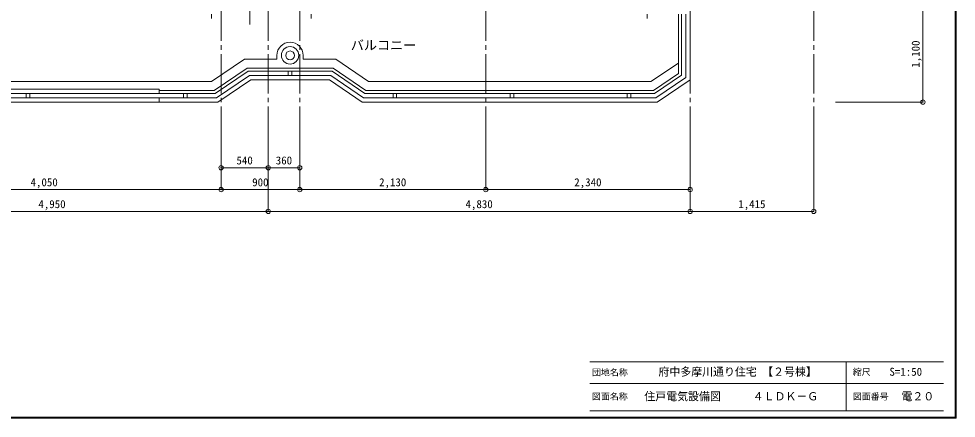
# Model space of a CAD drawing. Units: millimetres at full size, sheet at 1:50. Extents: x -9674 to 9699, y -6794 to 6791.
# Drawn here: x -1034 to 9699, y -6794 to -2224 of the extents above; entities that cross this region are included whole.
import ezdxf
from ezdxf.enums import TextEntityAlignment as Align

# ---------------------------------------------------------------- set-up
doc = ezdxf.new("R2010")
doc.units = ezdxf.units.MM
doc.header["$LTSCALE"] = 50
doc.header["$PDMODE"] = 32
doc.header["$PDSIZE"] = 50
for name, pattern in [('CHAIN1', [8, 5, -1, 1, -1]), ('CHAIN2', [12, 9, -1, 1, -1]), ('DASHED1', [1.8, 1.2, -0.6])]:
    doc.linetypes.add(name, pattern=pattern)
for name, color, linetype, lineweight in [('0-0_図面枠', 7, 'Continuous', 9), ('0-1_タイトル', 7, 'Continuous', 9), ('1-0_芯', 134, 'CHAIN2', 9), ('1-6_ﾊﾞﾙｺﾆｰ・階段', 134, 'Continuous', 9), ('1-7_その他', 134, 'DASHED1', 9), ('1-B_寸法', 134, 'Continuous', 9)]:
    doc.layers.add(name, color=color, linetype=linetype, lineweight=lineweight)
doc.layers.add('1-A_文字', color=134, linetype='Continuous')
doc.styles.add('ＭＳ ゴシック', font='')
doc.styles.get('ＭＳ ゴシック').set_extended_font_data('MS Gothic')

msp = doc.modelspace()

# ---------------------------------------------------------------- linework, layer by layer
at = {"layer": '0-0_図面枠'}
for p, q in [((9688.35, -6783.35), (9688.35, 6780.85)), ((9690.11, -6785.11), (9690.11, 6782.61)), ((9691.87, -6786.88), (9691.87, 6784.38)), ((9693.64, 6786.14), (9693.64, -6788.64)), ((9695.4, -6790.4), (9695.4, 6787.9)), ((9697.16, -6792.16), (9697.16, 6789.66)), ((-9673.92, -6793.93), (9698.92, -6793.93)), ((-9672.16, -6792.16), (9697.16, -6792.16)), ((-9670.4, -6790.4), (9695.4, -6790.4)), ((9693.64, -6788.64), (-9668.64, -6788.64)), ((-9666.87, -6786.88), (9691.87, -6786.88)), ((-9665.11, -6785.11), (9690.11, -6785.11)), ((-9663.35, -6783.35), (9688.35, -6783.35))]:
    msp.add_line(p, q, dxfattribs=at)
msp.add_lwpolyline([(9698.92, -6793.93), (9698.92, 6791.43), (-9673.92, 6791.43)], dxfattribs=at)
at = {"layer": '0-1_タイトル'}
for p, q in [((5503.35, -6148.35), (9553.35, -6148.35)), ((8439.55, -6148.35), (8439.55, -6710.85)), ((5503.35, -6398.35), (9553.35, -6398.35)), ((5503.35, -6710.85), (9553.35, -6710.85))]:
    msp.add_line(p, q, dxfattribs=at)
at = {"layer": '1-0_芯'}
for p, q in [((1822.31, 5172.07), (1822.31, -3677.93)), ((6652.31, 5172.07), (6652.31, -3677.93)), ((1282.31, -3677.93), (1282.31, 1122.07)), ((2182.31, -3677.93), (2182.31, 1122.07)), ((4312.31, -3677.93), (4312.31, 1122.07)), ((8067.31, -3677.93), (8067.31, 1122.07))]:
    msp.add_line(p, q, dxfattribs=at)
at = {"layer": '1-6_ﾊﾞﾙｺﾆｰ・階段'}
for p, q in [((6517.31, -2172.93), (6517.31, -2851.37)), ((6552.31, -2172.93), (6552.31, -2869.93)), ((6602.31, -2172.93), (6602.31, -2896.43)), ((1922.31, -2642.93), (1922.31, -2687.93)), ((2222.31, -2642.93), (2222.31, -2687.93)), ((1215.6, -3077.93), (1591.6, -2822.93)), ((1230.96, -3127.93), (1606.96, -2872.93)), ((1591.6, -2822.93), (2553.02, -2822.93)), ((1606.96, -2872.93), (2537.67, -2872.93)), ((2052.31, -2872.93), (2052.31, -2822.93)), ((2092.31, -2872.93), (2092.31, -2822.93)), ((6245.6, -3077.93), (6552.31, -2869.93)), ((6260.96, -3127.93), (6602.31, -2896.43)), ((1246.31, -3177.93), (1622.31, -2922.93)), ((1622.31, -2922.93), (2522.31, -2922.93)), ((2522.31, -2922.93), (2898.31, -3177.93)), ((-3021.91, -3077.93), (1215.6, -3077.93)), ((-2427.69, -3027.93), (572.31, -3027.93)), ((-947.69, -3127.93), (-947.69, -3077.93)), ((-907.69, -3127.93), (-907.69, -3077.93)), ((572.31, -3027.93), (572.31, -3077.93)), ((852.31, -3127.93), (852.31, -3077.93)), ((892.31, -3127.93), (892.31, -3077.93)), ((3252.31, -3077.93), (3252.31, -3127.93)), ((3292.31, -3077.93), (3292.31, -3127.93)), ((4592.31, -3077.93), (4592.31, -3127.93)), ((4632.31, -3077.93), (4632.31, -3127.93)), ((5932.31, -3077.93), (5932.31, -3127.93)), ((5972.31, -3077.93), (5972.31, -3127.93)), ((-3037.3, -3127.93), (1230.96, -3127.93)), ((572.31, -3127.93), (572.31, -3177.93))]:
    msp.add_line(p, q, dxfattribs=at)
for points in [[(2898.31, -3177.93), (6276.31, -3177.93), (6652.31, -2922.93), (6652.31, -2172.93)], [(-3292.69, -2730.55), (-2980.36, -2942.93), (1174.14, -2942.93), (1550.14, -2687.93), (1922.31, -2687.93)], [(572.31, -3042.93), (1204.85, -3042.93), (1580.85, -2787.93), (2563.77, -2787.93)], [(2222.31, -2687.93), (2594.48, -2687.93), (2970.48, -2942.93), (6204.14, -2942.93), (6517.31, -2730.54)], [(2563.77, -2787.93), (2939.77, -3042.93), (6234.85, -3042.93), (6517.31, -2851.37)], [(2537.67, -2872.93), (2913.67, -3127.93), (6260.96, -3127.93)], [(2553.02, -2822.93), (2929.02, -3077.93), (6245.6, -3077.93)], [(-3427.69, -2922.93), (-3052.69, -3177.93), (1246.31, -3177.93)]]:
    msp.add_lwpolyline(points, dxfattribs=at)
for radius in [100, 50]:
    msp.add_circle((2072.31, -2642.93), radius, dxfattribs=at)
msp.add_arc((2072.31, -2642.93), 150, 0, 180, dxfattribs=at)
at = {"layer": '1-7_その他', "linetype": 'CHAIN1'}
for p, q in [((1612.31, -2287.93), (1612.31, -1622.93)), ((1172.31, -1872.93), (1172.31, -2272.93)), ((2312.31, -1872.93), (2312.31, -2272.93)), ((6162.31, -1872.93), (6162.31, -2272.93))]:
    msp.add_line(p, q, dxfattribs=at)
at = {"layer": '1-B_寸法'}
for p, q in [((9317.31, -2077.93), (9317.31, -3177.93)), ((8317.31, -3177.93), (9317.31, -3177.93)), ((1282.31, -3677.93), (1282.31, -4177.93)), ((1822.31, -3677.93), (1822.31, -4427.93)), ((2182.31, -3677.93), (2182.31, -4177.93)), ((4312.31, -3677.93), (4312.31, -4177.93)), ((6652.31, -3677.93), (6652.31, -4427.93)), ((8067.31, -3677.93), (8067.31, -4427.93)), ((1282.31, -3927.93), (1822.31, -3927.93)), ((1822.31, -3927.93), (2182.31, -3927.93)), ((-2767.69, -4177.93), (1282.31, -4177.93)), ((1282.31, -4177.93), (2182.31, -4177.93)), ((2182.31, -4177.93), (4312.31, -4177.93)), ((4312.31, -4177.93), (6652.31, -4177.93)), ((-3127.69, -4427.93), (1822.31, -4427.93)), ((1822.31, -4427.93), (6652.31, -4427.93)), ((6652.31, -4427.93), (8067.31, -4427.93))]:
    msp.add_line(p, q, dxfattribs=at)
for p in [(9317.31, -3177.93), (1282.31, -3927.93), (1822.31, -3927.93), (2182.31, -3927.93), (1282.31, -4177.93), (2182.31, -4177.93), (4312.31, -4177.93), (6652.31, -4177.93), (1822.31, -4427.93), (6652.31, -4427.93), (8067.31, -4427.93)]:
    msp.add_point(p, dxfattribs=at)

# ---------------------------------------------------------------- texts
at = {"layer": '0-1_タイトル', "style": 'ＭＳ ゴシック'}
for s, height, p in [('団地名称', 73.31, (5528.35, -6328.57)), ('府中多摩川通り住宅 【２号棟】', 91.64, (6290.2, -6335.85)), ('縮尺', 73.31, (8514.55, -6323.35)), ('S=1:50', 91.64, (8933.95, -6335.85)), ('図面名称', 73.31, (5528.35, -6604.6)), ('住戸電気設備図', 91.64, (6128.35, -6617.1)), ('４ＬＤＫ－Ｇ', 91.64, (7368.36, -6617.1)), ('図面番号', 73.31, (8514.55, -6604.6)), ('電２０', 91.64, (9071.45, -6617.1))]:
    msp.add_text(s, height=height, dxfattribs=at).set_placement(p, align=Align.BOTTOM_LEFT)
at = {"layer": '1-A_文字', "style": 'ＭＳ ゴシック'}
msp.add_text('バルコニー', height=110, dxfattribs=at).set_placement((2766.63, -2614.42), align=Align.BOTTOM_LEFT)
at = {"layer": '1-B_寸法', "style": 'ＭＳ ゴシック'}
msp.add_text('1,100', height=91.64, rotation=90, dxfattribs=at).set_placement((9307.31, -2784.18), align=Align.BOTTOM_LEFT)
for s, p in [('540', (1458.56, -3917.93)), ('360', (1908.56, -3917.93)), ('4,050', (-898.94, -4167.93)), ('900', (1638.56, -4167.93)), ('2,130', (3091.06, -4167.93)), ('2,340', (5326.06, -4167.93)), ('4,950', (-808.94, -4417.93)), ('4,830', (4081.06, -4417.93)), ('1,415', (7203.56, -4417.93))]:
    msp.add_text(s, height=91.64, dxfattribs=at).set_placement(p, align=Align.BOTTOM_LEFT)

doc.saveas('drawing.dxf')
